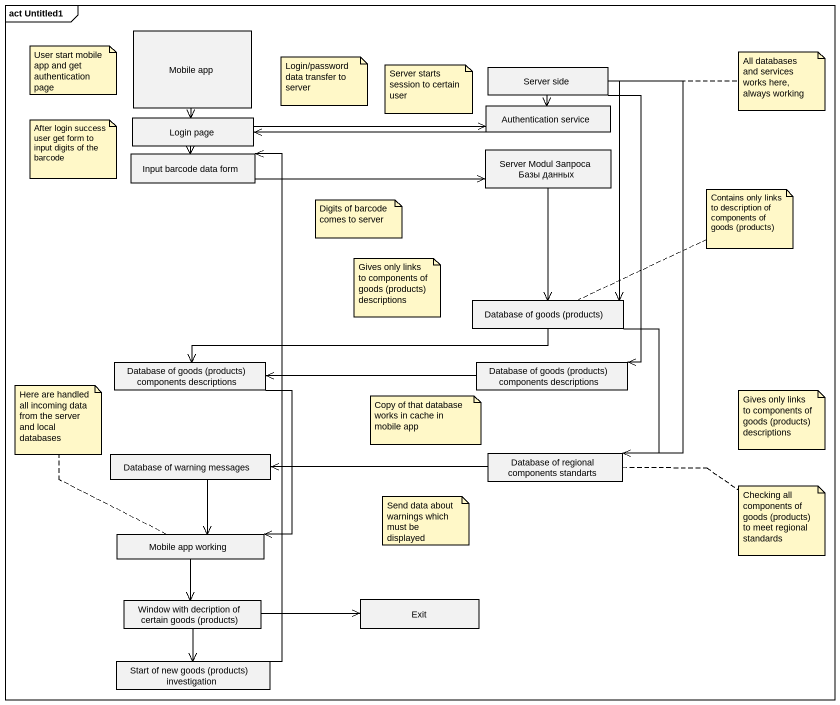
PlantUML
@startuml
mainframe act Untitled1
hide empty description
state "Mobile app" as Mobile_app <<object>>
state "Server side" as Server_side <<object>>
state "Login page" as Login_page <<object>>
state "Authentication service" as Authentication_service <<object>>
state "Input barcode data form" as Input_barcode_data_form <<object>>
state "Server Modul Запроса Базы данных" as Server_Modul_Запроса_Базы <<object>>
state "Database of goods (products)" as Database_of_goods_products <<object>>
state "Database of goods (products) components descriptions" as Database_of_goods_products_2 <<object>>
state "Database of goods (products) components descriptions" as Database_of_goods_products_3 <<object>>
state "Database of warning messages" as Database_of_warning_messages <<object>>
state "Database of regional components standarts" as Database_of_regional <<object>>
state "Mobile app working" as Mobile_app_working <<object>>
state "Window with decription of certain goods (products)" as Window_with_decription_of <<object>>
state Exit <<object>>
state "Start of new goods (products) investigation" as Start_of_new_goods_products <<object>>
Mobile_app --> Login_page
Server_side --> Authentication_service
Server_side --> Database_of_goods_products
Server_side --> Database_of_goods_products_3
Server_side --> Database_of_regional
Login_page -right-> Authentication_service
Login_page --> Input_barcode_data_form
Authentication_service -left-> Login_page
Input_barcode_data_form -right-> Server_Modul_Запроса_Базы
Server_Modul_Запроса_Базы --> Database_of_goods_products
Database_of_goods_products -left-> Database_of_goods_products_2
Database_of_goods_products --> Database_of_regional
Database_of_goods_products_2 --> Mobile_app_working
Database_of_goods_products_3 -left-> Database_of_goods_products_2
Database_of_warning_messages --> Mobile_app_working
Database_of_regional -left-> Database_of_warning_messages
Mobile_app_working --> Window_with_decription_of
Window_with_decription_of -right-> Exit
Window_with_decription_of --> Start_of_new_goods_products
Start_of_new_goods_products -up-> Input_barcode_data_form
note as N1
  User start mobile app and get authentication page
end note
note as N2
  Login/password data transfer to server
end note
note right of Server_side : All databases and services works here, always working
note as N4
  Server starts session to certain user
end note
note as N5
  After login success user get form to input digits of the barcode
end note
note as N6
  Digits of barcode comes to server
end note
note right of Database_of_goods_products : Contains only links to description of components of goods (products)
note as N8
  Gives only links to components of goods (products) descriptions
end note
note top of Mobile_app_working : Here are handled all incoming data from the server and local databases
note as N10
  Copy of that database works in cache in mobile app
end note
note as N11
  Gives only links to components of goods (products) descriptions
end note
note right of Database_of_regional : Checking all components of goods (products) to meet regional standards
note as N13
  Send data about warnings which must be displayed
end note
@enduml
